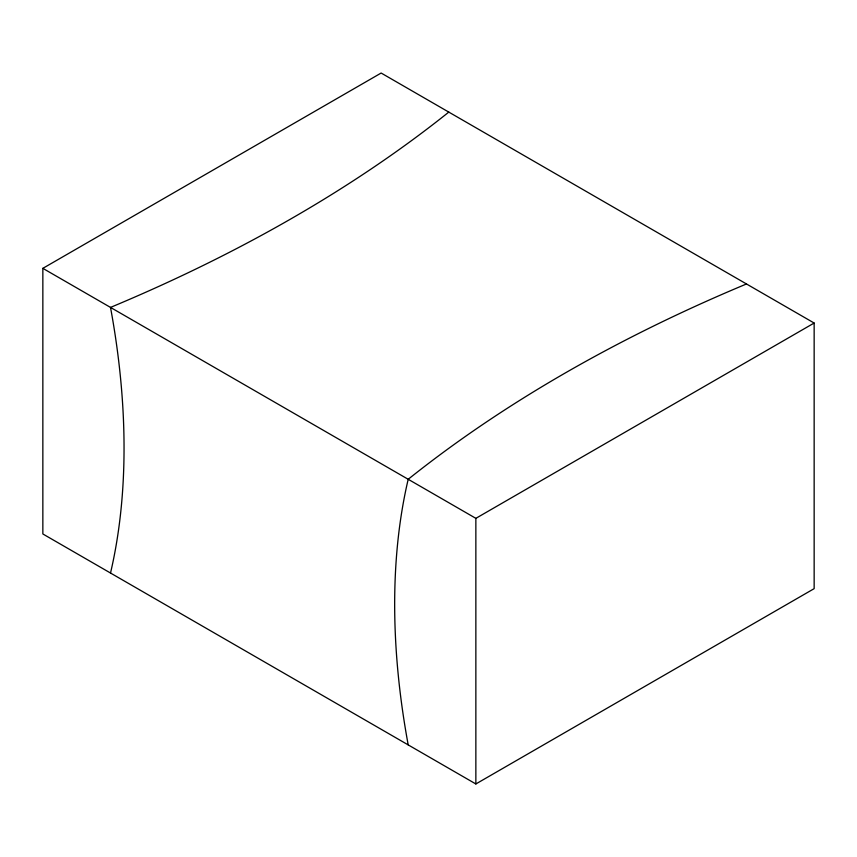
<?xml version="1.0" encoding="UTF-8"?>
<svg xmlns="http://www.w3.org/2000/svg" width="857" height="857" viewBox="0 0 857 857"><rect width="100%" height="100%" fill="white"/><g stroke="black" fill="none" stroke-linecap="round" stroke-linejoin="round"><path stroke-width="1.29" d="M42.85 268.348L381.14 73.038L814.15 323.035L814.15 588.652L475.86 783.962L42.85 533.965L42.85 268.348L475.86 518.346L814.15 323.035M475.86 518.346L475.86 783.962M408.2 744.904A700.876 404.654 60 0 1 408.2 479.277A1504.613 868.677 0 0 1 746.49 283.967M448.8 112.096A1504.613 868.677 0 0 1 110.51 307.406A700.876 404.654 60 0 1 110.51 573.033"/></g></svg>
